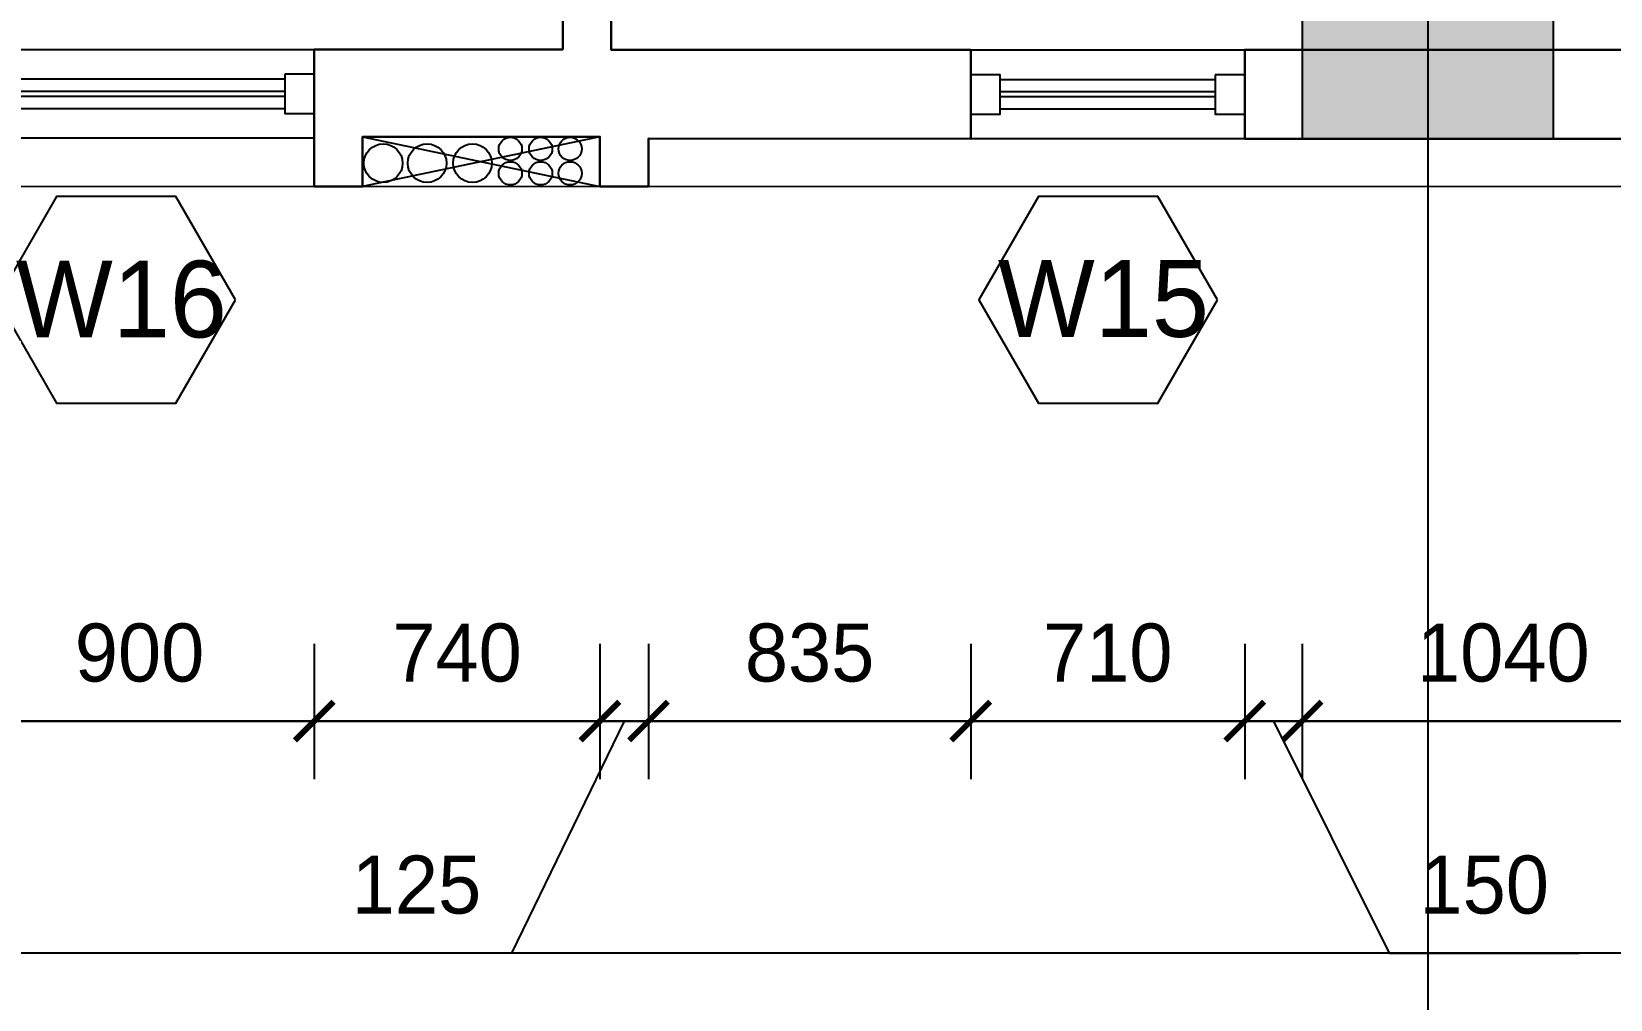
# Model space of a CAD drawing. Header units: millimetres. Extents: x 173236 to 801264, y -94969 to 615039.
# Drawn here: x 640042 to 644122, y 54453 to 56956 of the extents above; entities that cross this region are included whole.
import ezdxf
from ezdxf.enums import TextEntityAlignment as Align

# ---------------------------------------------------------------- set-up
doc = ezdxf.new("R2010")
doc.units = ezdxf.units.MM
doc.header["$MEASUREMENT"] = 0
doc.header["$PDMODE"] = 2
doc.layers.add('00-Def-points', color=7, linetype='Continuous', plot=False)
for name, color, linetype in [('VOX-A-ANNO-DIMS', 160, 'Continuous'), ('VOX-A-ANNO-GRID-LINE', 254, 'Continuous'), ('VOX-A-ANNO-WNTAG', 183, 'Continuous'), ('VOX-A-COLUMN-SECT', 210, 'Continuous'), ('VOX-A-ELEV-1-NEAR', 130, 'Continuous'), ('VOX-A-FLOOR-HIDD', 9, 'Continuous'), ('VOX-A-FLOOR-LINE', 253, 'Continuous'), ('VOX-A-WINDOW', 2, 'Continuous'), ('VOX-A-WINDOW-SILL', 55, 'Continuous'), ('VOX-P- PIPE-COLD', 141, 'Continuous'), ('VOX-P- PIPE-SOIL', 54, 'Continuous'), ('VOX-P- PIPE-SUPPLY', 150, 'Continuous'), ('VOX-P- PIPE-WASTE', 245, 'Continuous')]:
    doc.layers.add(name, color=color, linetype=linetype)
doc.layers.add('VOX-A-WALL-SECT', color=1, linetype='Continuous', lineweight=30)
doc.styles.add('1.5 mm Rotis Annotative', font='', dxfattribs={"height": 1.5})
doc.styles.add('2 mm Rotis Annotative', font='', dxfattribs={"height": 2})
doc.styles.get('1.5 mm Rotis Annotative').set_extended_font_data('Rotis Sans Serif')
doc.styles.get('2 mm Rotis Annotative').set_extended_font_data('Rotis Sans Serif')
doc.dimstyles.new('1.5 mm Rotis Annotative', dxfattribs={"dimtxt": 1.5, "dimasz": 1, "dimexe": 1.5, "dimexo": 0, "dimgap": 1, "dimtad": 1, "dimdec": 0, "dimrnd": 5, "dimzin": 0, "dimdsep": 46, "dimtxsty": '1.5 mm Rotis Annotative', "dimblk": 'ARCHTICK', "dimcen": 0.09, "dimdle": 1, "dimadec": 0, "dimazin": 0, "dimtfac": 1, "dimtdec": 0, "dimtofl": 0, "dimtmove": 1, "dimatfit": 3, "dimfxl": 2, "dimfxlon": 1, "dimtolj": 1, "dimtzin": 0, "dimarcsym": 0})

# ---------------------------------------------------------------- blocks, each defined once
blk = doc.blocks.new('column')
at = {"layer": 'VOX-A-COLUMN-SECT'}
h = blk.add_hatch(color=256, dxfattribs=at)
h.dxf.hatch_style = 1
h.paths.add_polyline_path([(705499.7, 161109.5), (706149.7, 161109.5), (706149.7, 161759.5), (705499.7, 161759.5)])
blk.add_lwpolyline([(705499.7, 161109.5), (706149.7, 161109.5), (706149.7, 161759.5), (705499.7, 161759.5)], close=True, dxfattribs=at)
blk = doc.blocks.new('dd')
at = {"layer": 'VOX-A-ANNO-GRID-LINE', "transparency": 33554610}
blk.add_line((711725.6, 167520.5), (711725.6, 143590.4), dxfattribs=at)
at = {"layer": 'VOX-A-COLUMN-SECT'}
blk.add_blockref('column', (5900.9, -13128.9), dxfattribs=at)
blk = doc.blocks.new('VOX-A-WINDOW-TAG')
at = {"layer": 'VOX-A-ANNO-WNTAG'}
blk.add_lwpolyline([(3.114, -0.014), (1.571, 2.658), (-1.515, 2.658), (-3.059, -0.014), (-1.515, -2.687), (1.571, -2.687)], close=True, dxfattribs=at)
at = {"style": '2 mm Rotis Annotative', "flags": 1}
blk.add_attdef('WINDOWDIMENSION', text='', height=1.984, dxfattribs=at).set_placement((0.451, -3.053), align=Align.MIDDLE_CENTER)
at = {"layer": 'VOX-A-ANNO-WNTAG', "style": '2 mm Rotis Annotative'}
blk.add_attdef('W1', text='', height=1.984, dxfattribs=at).set_placement((0.163, 0.003), align=Align.MIDDLE)
blk = doc.blocks.new('DOOR & WINDOW')
at = {"xscale": 100, "yscale": 100, "zscale": 100}
for p, values in [((755197.3, 139677), {'W1': 'W16'}), ((757734.8, 139677), {'W1': 'W15'})]:
    blk.add_blockref('VOX-A-WINDOW-TAG', p, dxfattribs=at).add_auto_attribs(values)
blk = doc.blocks.new('*U627')
at = {"layer": 'VOX-A-WINDOW'}
for p, q in [((3, 1.5), (24.83, 1.5)), ((3, 0.25), (24.83, 0.25)), ((3, -0.25), (24.83, -0.25)), ((3, -1.5), (24.83, -1.5))]:
    blk.add_line(p, q, dxfattribs=at)
for points in [[(3, 2), (3, -2), (0, -2), (0, 2)], [(27.83, 2), (27.83, -2), (24.83, -2), (24.83, 2)]]:
    blk.add_lwpolyline(points, close=True, dxfattribs=at)
at = {"layer": 'VOX-A-WINDOW-SILL'}
for p, q in [((0, 4.5), (27.83, 4.5)), ((0, -4.5), (27.83, -4.5))]:
    blk.add_line(p, q, dxfattribs=at)
blk = doc.blocks.new('*U362')
at = {"layer": 'VOX-A-WINDOW'}
for p, q in [((3, 1.5), (32.53, 1.5)), ((3, 0.25), (32.53, 0.25)), ((3, -0.25), (32.53, -0.25)), ((3, -1.5), (32.53, -1.5))]:
    blk.add_line(p, q, dxfattribs=at)
for points in [[(3, 2), (3, -2), (0, -2), (0, 2)], [(35.53, 2), (35.53, -2), (32.53, -2), (32.53, 2)]]:
    blk.add_lwpolyline(points, close=True, dxfattribs=at)
at = {"layer": 'VOX-A-WINDOW-SILL'}
for p, q in [((0, 4.5), (35.53, 4.5)), ((0, -4.5), (35.53, -4.5))]:
    blk.add_line(p, q, dxfattribs=at)
blk = doc.blocks.new('TYPICAL FLOOR PLAN')
at = {"layer": 'VOX-A-ELEV-1-NEAR'}
for centre in [(987123, 112276.9), (987044.7, 112213.8)]:
    blk.add_circle(centre, 30, dxfattribs=at)
at = {"layer": 'VOX-A-FLOOR-HIDD'}
for p, q in [((986662.8, 112308.4), (987276.1, 112179.5)), ((987276.1, 112308.4), (986662.8, 112179.5))]:
    blk.add_line(p, q, dxfattribs=at)
at = {"layer": 'VOX-A-FLOOR-LINE'}
blk.add_lwpolyline([(990589.6, 124212.1), (998958.6, 121312), (995728.7, 112053.3), (994816.9, 112053.6), (994816.9, 112178.3), (985635.3, 112179.7)], dxfattribs=at)
at = {"layer": 'VOX-A-WALL-SECT'}
for points in [[(988234.4, 112303.3), (987401.6, 112303.5), (987401.6, 112179.6), (987276.1, 112179.6), (987276.1, 112308.4), (986662.8, 112308.4), (986662.8, 112179.6), (986537.8, 112179.6), (986537.8, 112534.3), (987180, 112534.4), (987180, 114702.2), (987305, 114702.2), (987305, 112533.3), (988234.4, 112533.3), (988234.4, 112303.3)], [(989690.6, 112533.3), (990130.6, 112533.3), (990130.6, 112303.3), (988942.4, 112303.3), (988942.4, 112533.3), (989690.6, 112533.3)]]:
    blk.add_lwpolyline(points, dxfattribs=at)
at = {"layer": 'VOX-P- PIPE-COLD', "color": 1}
for centre in [(987199, 112276.9), (987123, 112213.8)]:
    blk.add_circle(centre, 30, dxfattribs=at)
at = {"layer": 'VOX-P- PIPE-SOIL', "ltscale": 0.005}
blk.add_circle((986716.2, 112240.1), 50, dxfattribs=at)
at = {"layer": 'VOX-P- PIPE-SUPPLY', "ltscale": 0.005}
for centre, radius in [((986946.9, 112240.1), 50), ((987044.7, 112276.9), 30)]:
    blk.add_circle(centre, radius, dxfattribs=at)
at = {"layer": 'VOX-P- PIPE-WASTE'}
for centre, radius in [((986829.6, 112240.1), 50), ((987199, 112213.8), 30)]:
    blk.add_circle(centre, radius, dxfattribs=at)
at = {"layer": 'VOX-A-ANNO-DIMS', "xscale": -25.4, "yscale": 25.4, "zscale": 25.4, "rotation": 359.9999999999994}
blk.add_blockref('*U362', (986537.8, 112419), dxfattribs=at)
at = {"layer": 'VOX-A-ANNO-DIMS', "xscale": -25.43770832215946, "yscale": 25.43770832215947, "zscale": 25.43770832215947}
blk.add_blockref('*U627', (988942.4, 112417.8), dxfattribs=at)
blk = doc.blocks.new('_ArchTick')
at = {"color": 0, "linetype": 'ByBlock', "const_width": 0.15}
blk.add_lwpolyline([(-0.5, -0.5), (0.5, 0.5)], dxfattribs=at)
blk = doc.blocks.new('*D455')
at = {"layer": 'Defpoints', "color": 0, "transparency": 16777216}
for p in [(639994.5, 159645.8), (640897, 159646.9), (640897, 158264.9)]:
    blk.add_point(p, dxfattribs=at)
at = {"layer": 'VOX-A-ANNO-DIMS', "color": 0, "lineweight": -2, "transparency": 16777216}
for p, q in [((639994.5, 158464.9), (639994.5, 158114.9)), ((640897, 158464.9), (640897, 158114.9)), ((639894.5, 158264.9), (640997, 158264.9))]:
    blk.add_line(p, q, dxfattribs=at)
at = {"layer": 'VOX-A-ANNO-DIMS', "color": 0, "lineweight": -2, "transparency": 16777216, "xscale": 100, "yscale": 100, "zscale": 100, "rotation": 180}
blk.add_blockref('_ArchTick', (639994.5, 158264.9), dxfattribs=at)
at = {"layer": 'VOX-A-ANNO-DIMS', "color": 0, "lineweight": -2, "transparency": 16777216, "xscale": 100, "yscale": 100, "zscale": 100}
blk.add_blockref('_ArchTick', (640897, 158264.9), dxfattribs=at)
at = {"layer": 'VOX-A-ANNO-DIMS', "color": 0, "transparency": 16777216, "insert": (640445.7, 158441.1), "char_height": 150, "attachment_point": 5, "style": '1.5 mm Rotis Annotative'}
blk.add_mtext('\\A1;900', dxfattribs=at)
blk = doc.blocks.new('*D456')
at = {"layer": 'Defpoints', "color": 0, "transparency": 16777216}
for p in [(640897, 159646.9), (641635.3, 159646.8), (641635.3, 158264.9)]:
    blk.add_point(p, dxfattribs=at)
at = {"layer": 'VOX-A-ANNO-DIMS', "color": 0, "lineweight": -2, "transparency": 16777216}
for p, q in [((640897, 158464.9), (640897, 158114.9)), ((641635.3, 158464.9), (641635.3, 158114.9)), ((640797, 158264.9), (641735.3, 158264.9))]:
    blk.add_line(p, q, dxfattribs=at)
at = {"layer": 'VOX-A-ANNO-DIMS', "color": 0, "lineweight": -2, "transparency": 16777216, "xscale": 100, "yscale": 100, "zscale": 100, "rotation": 180}
blk.add_blockref('_ArchTick', (640897, 158264.9), dxfattribs=at)
at = {"layer": 'VOX-A-ANNO-DIMS', "color": 0, "lineweight": -2, "transparency": 16777216, "xscale": 100, "yscale": 100, "zscale": 100}
blk.add_blockref('_ArchTick', (641635.3, 158264.9), dxfattribs=at)
at = {"layer": 'VOX-A-ANNO-DIMS', "color": 0, "transparency": 16777216, "insert": (641266.1, 158441.1), "char_height": 150, "attachment_point": 5, "style": '1.5 mm Rotis Annotative'}
blk.add_mtext('\\A1;740', dxfattribs=at)
blk = doc.blocks.new('*D457')
at = {"layer": 'Defpoints', "color": 0, "transparency": 16777216}
for p in [(641635.3, 159646.8), (641760.8, 159646.9), (641760.8, 158264.9)]:
    blk.add_point(p, dxfattribs=at)
at = {"layer": 'VOX-A-ANNO-DIMS', "color": 0, "lineweight": -2, "transparency": 16777216}
for p, q in [((641635.3, 158464.9), (641635.3, 158114.9)), ((641760.8, 158464.9), (641760.8, 158114.9)), ((641698, 158264.9), (641406.5, 157664.9)), ((641635.3, 158264.9), (641535.3, 158264.9)), ((641635.3, 158264.9), (641760.8, 158264.9)), ((641760.8, 158264.9), (641860.8, 158264.9)), ((641406.5, 157664.9), (640916.2, 157664.9))]:
    blk.add_line(p, q, dxfattribs=at)
at = {"layer": 'VOX-A-ANNO-DIMS', "color": 0, "lineweight": -2, "transparency": 16777216, "xscale": 100, "yscale": 100, "zscale": 100}
blk.add_blockref('_ArchTick', (641635.3, 158264.9), dxfattribs=at)
at = {"layer": 'VOX-A-ANNO-DIMS', "color": 0, "lineweight": -2, "transparency": 16777216, "xscale": 100, "yscale": 100, "zscale": 100, "rotation": 180}
blk.add_blockref('_ArchTick', (641760.8, 158264.9), dxfattribs=at)
at = {"layer": 'VOX-A-ANNO-DIMS', "color": 0, "transparency": 16777216, "insert": (641161.4, 157841.1), "char_height": 150, "attachment_point": 5, "style": '1.5 mm Rotis Annotative'}
blk.add_mtext('\\A1;125', dxfattribs=at)
blk = doc.blocks.new('*D458')
at = {"layer": 'Defpoints', "color": 0, "transparency": 16777216}
for p in [(642593.6, 159770.6), (641760.8, 159646.9), (642593.6, 158264.9)]:
    blk.add_point(p, dxfattribs=at)
at = {"layer": 'VOX-A-ANNO-DIMS', "color": 0, "lineweight": -2, "transparency": 16777216}
for p, q in [((641760.8, 158464.9), (641760.8, 158114.9)), ((642593.6, 158464.9), (642593.6, 158114.9)), ((641660.8, 158264.9), (642693.6, 158264.9))]:
    blk.add_line(p, q, dxfattribs=at)
at = {"layer": 'VOX-A-ANNO-DIMS', "color": 0, "lineweight": -2, "transparency": 16777216, "xscale": 100, "yscale": 100, "zscale": 100, "rotation": 180}
blk.add_blockref('_ArchTick', (641760.8, 158264.9), dxfattribs=at)
at = {"layer": 'VOX-A-ANNO-DIMS', "color": 0, "lineweight": -2, "transparency": 16777216, "xscale": 100, "yscale": 100, "zscale": 100}
blk.add_blockref('_ArchTick', (642593.6, 158264.9), dxfattribs=at)
at = {"layer": 'VOX-A-ANNO-DIMS', "color": 0, "transparency": 16777216, "insert": (642177.2, 158441.1), "char_height": 150, "attachment_point": 5, "style": '1.5 mm Rotis Annotative'}
blk.add_mtext('\\A1;835', dxfattribs=at)
blk = doc.blocks.new('*D459')
at = {"layer": 'Defpoints', "color": 0, "transparency": 16777216}
for p in [(642593.6, 159770.6), (643301.6, 159770.6), (643301.6, 158264.9)]:
    blk.add_point(p, dxfattribs=at)
at = {"layer": 'VOX-A-ANNO-DIMS', "color": 0, "lineweight": -2, "transparency": 16777216}
for p, q in [((642593.6, 158464.9), (642593.6, 158114.9)), ((643301.6, 158464.9), (643301.6, 158114.9)), ((642493.6, 158264.9), (643401.6, 158264.9))]:
    blk.add_line(p, q, dxfattribs=at)
at = {"layer": 'VOX-A-ANNO-DIMS', "color": 0, "lineweight": -2, "transparency": 16777216, "xscale": 100, "yscale": 100, "zscale": 100, "rotation": 180}
blk.add_blockref('_ArchTick', (642593.6, 158264.9), dxfattribs=at)
at = {"layer": 'VOX-A-ANNO-DIMS', "color": 0, "lineweight": -2, "transparency": 16777216, "xscale": 100, "yscale": 100, "zscale": 100}
blk.add_blockref('_ArchTick', (643301.6, 158264.9), dxfattribs=at)
at = {"layer": 'VOX-A-ANNO-DIMS', "color": 0, "transparency": 16777216, "insert": (642947.6, 158441.1), "char_height": 150, "attachment_point": 5, "style": '1.5 mm Rotis Annotative'}
blk.add_mtext('\\A1;710', dxfattribs=at)
blk = doc.blocks.new('*D460')
at = {"layer": 'Defpoints', "color": 0, "transparency": 16777216}
for p in [(643301.6, 159770.6), (643449.8, 159770.6), (643449.8, 158264.9)]:
    blk.add_point(p, dxfattribs=at)
at = {"layer": 'VOX-A-ANNO-DIMS', "color": 0, "lineweight": -2, "transparency": 16777216}
for p, q in [((643301.6, 158464.9), (643301.6, 158114.9)), ((643449.8, 158464.9), (643449.8, 158114.9)), ((643301.6, 158264.9), (643201.6, 158264.9)), ((643301.6, 158264.9), (643449.8, 158264.9)), ((643375.7, 158264.9), (643674.8, 157664.9)), ((643449.8, 158264.9), (643549.8, 158264.9)), ((643674.8, 157664.9), (644166.1, 157664.9))]:
    blk.add_line(p, q, dxfattribs=at)
at = {"layer": 'VOX-A-ANNO-DIMS', "color": 0, "lineweight": -2, "transparency": 16777216, "xscale": 100, "yscale": 100, "zscale": 100}
blk.add_blockref('_ArchTick', (643301.6, 158264.9), dxfattribs=at)
at = {"layer": 'VOX-A-ANNO-DIMS', "color": 0, "lineweight": -2, "transparency": 16777216, "xscale": 100, "yscale": 100, "zscale": 100, "rotation": 180}
blk.add_blockref('_ArchTick', (643449.8, 158264.9), dxfattribs=at)
at = {"layer": 'VOX-A-ANNO-DIMS', "color": 0, "transparency": 16777216, "insert": (643920.4, 157841.1), "char_height": 150, "attachment_point": 5, "style": '1.5 mm Rotis Annotative'}
blk.add_mtext('\\A1;150', dxfattribs=at)
blk = doc.blocks.new('*D488')
at = {"layer": 'Defpoints', "color": 0, "transparency": 16777216}
for p in [(643449.8, 159770.6), (644489.8, 159770.6), (644489.8, 158264.9)]:
    blk.add_point(p, dxfattribs=at)
at = {"layer": 'VOX-A-ANNO-DIMS', "color": 0, "lineweight": -2, "transparency": 16777216}
for p, q in [((643449.8, 158464.9), (643449.8, 158114.9)), ((644489.8, 158464.9), (644489.8, 158114.9)), ((643349.8, 158264.9), (644589.8, 158264.9))]:
    blk.add_line(p, q, dxfattribs=at)
at = {"layer": 'VOX-A-ANNO-DIMS', "color": 0, "lineweight": -2, "transparency": 16777216, "xscale": 100, "yscale": 100, "zscale": 100, "rotation": 180}
blk.add_blockref('_ArchTick', (643449.8, 158264.9), dxfattribs=at)
at = {"layer": 'VOX-A-ANNO-DIMS', "color": 0, "lineweight": -2, "transparency": 16777216, "xscale": 100, "yscale": 100, "zscale": 100}
blk.add_blockref('_ArchTick', (644489.8, 158264.9), dxfattribs=at)
at = {"layer": 'VOX-A-ANNO-DIMS', "color": 0, "transparency": 16777216, "insert": (643969.8, 158441.1), "char_height": 150, "attachment_point": 5, "style": '1.5 mm Rotis Annotative'}
blk.add_mtext('\\A1;1040', dxfattribs=at)
blk = doc.blocks.new('*D665')
at = {"layer": 'Defpoints', "color": 0, "transparency": 16777216}
for p in [(641539.2, 61543.3), (642299.9, 61543.3), (642299.9, 61417.9), (536630.7, -523.8), (560469.1, -523.8), (547516.9, -20473.8)]:
    blk.add_point(p, dxfattribs=at)
at = {"layer": 'VOX-A-ANNO-DIMS', "color": 0, "lineweight": -2, "transparency": 16777216}
for p, q in [((641539.2, 61543.3), (641539.2, 61267.9)), ((642299.9, 61543.3), (642299.9, 61267.9)), ((641439.2, 61417.9), (642399.9, 61417.9)), ((536630.7, -20573.8), (536630.7, -423.8)), ((536830.7, -523.8), (536480.7, -523.8)), ((536830.7, -20473.8), (536480.7, -20473.8))]:
    blk.add_line(p, q, dxfattribs=at)
at = {"layer": 'VOX-A-ANNO-DIMS', "color": 0, "lineweight": -2, "transparency": 16777216, "xscale": 100, "yscale": 100, "zscale": 100}
for p, rotation in [((641539.2, 61417.9), 180), ((536630.7, -523.8), 90), ((536630.7, -20473.8), 270)]:
    blk.add_blockref('_ArchTick', p, dxfattribs=dict(at, rotation=rotation))
blk.add_blockref('_ArchTick', (642299.9, 61417.9), dxfattribs=at)
at = {"layer": 'VOX-A-ANNO-DIMS', "color": 0, "transparency": 16777216, "insert": (641919.6, 61594.1), "char_height": 150, "attachment_point": 5, "style": '1.5 mm Rotis Annotative'}
blk.add_mtext('\\A1;760', dxfattribs=at)
at = {"layer": 'VOX-A-ANNO-DIMS', "color": 0, "transparency": 16777216, "insert": (536454.5, -10498.8), "char_height": 150, "attachment_point": 5, "rotation": 90, "style": '1.5 mm Rotis Annotative'}
blk.add_mtext('\\A1;19950', dxfattribs=at)
blk = doc.blocks.new('DIM')
at = {"layer": '00-Def-points'}
for points in [[(633874.5, 175589.1), (655399.6, 175589.1), (655399.6, 157664.9), (633874.5, 157664.9)], [(634474.5, 174989.1), (654799.6, 174989.1), (654799.6, 158264.9), (634474.5, 158264.9)]]:
    blk.add_lwpolyline(points, close=True, dxfattribs=at)
at = {"layer": 'VOX-A-ANNO-DIMS'}
for base, p1, p2, picture, middle in [((642593.6, 158264.9), (641760.8, 159646.9), (642593.6, 159770.6), '*D458', (642177.2, 158441.1)), ((643301.6, 158264.9), (642593.6, 159770.6), (643301.6, 159770.6), '*D459', (642947.6, 158441.1)), ((644489.8, 158264.9), (643449.8, 159770.6), (644489.8, 159770.6), '*D488', (643969.8, 158441.1)), ((640896.9601, 158264.932), (639994.5086, 159645.7503), (640896.9601, 159646.8968), '*D455', (640445.7343, 158441.1277)), ((641635.3, 158264.9), (640897, 159646.9), (641635.3, 159646.8), '*D456', (641266.1, 158441.1))]:
    dim = blk.add_linear_dim(base=base, p1=p1, p2=p2, angle=180, dimstyle='1.5 mm Rotis Annotative', dxfattribs=at)
    dim.commit()
    dim.dimension.update_dxf_attribs({"geometry": picture, "text_midpoint": middle})
for base, p1, p2, picture, middle in [((643449.8, 158264.9), (643301.6, 159770.6), (643449.8, 159770.6), '*D460', (643774.8, 157664.9)), ((641760.7631, 158264.932), (641635.3195, 159646.7828), (641760.7631, 159646.8921), '*D457', (641306.4671, 157664.932))]:
    dim = blk.add_linear_dim(base=base, p1=p1, p2=p2, angle=180, dimstyle='1.5 mm Rotis Annotative', dxfattribs=at)
    dim.commit()
    dim.dimension.update_dxf_attribs({"geometry": picture, "text_midpoint": middle, "dimtype": 128})

msp = doc.modelspace()

# ---------------------------------------------------------------- block references
at = {"layer": '00-Def-points'}
msp.add_blockref('DOOR & WINDOW', (-114939.7, -83413.1), dxfattribs=at)
at = {"layer": 'VOX-A-ANNO-GRID-LINE'}
msp.add_blockref('dd', (-68075.9, -91301.9), dxfattribs=at)

# ---------------------------------------------------------------- next in the draw order: block references
msp.add_blockref('TYPICAL FLOOR PLAN', (-345765.8, -55624.6))

# ---------------------------------------------------------------- next in the draw order: block references
msp.add_blockref('DIM', (-125, -103091.9))

# ---------------------------------------------------------------- next in the draw order: dimensions: what is measured, and where the dimension line sits
at = {"layer": 'VOX-A-ANNO-DIMS'}
dim = msp.add_linear_dim(base=(536630.7, -523.8), p1=(547516.9, -20473.8), p2=(560469.1, -523.8), angle=270, dimstyle='1.5 mm Rotis Annotative', dxfattribs=at)
dim.commit()
dim.dimension.update_dxf_attribs({"geometry": '*D665', "text_midpoint": (536454.5, -10498.8)})

doc.saveas('drawing.dxf')
